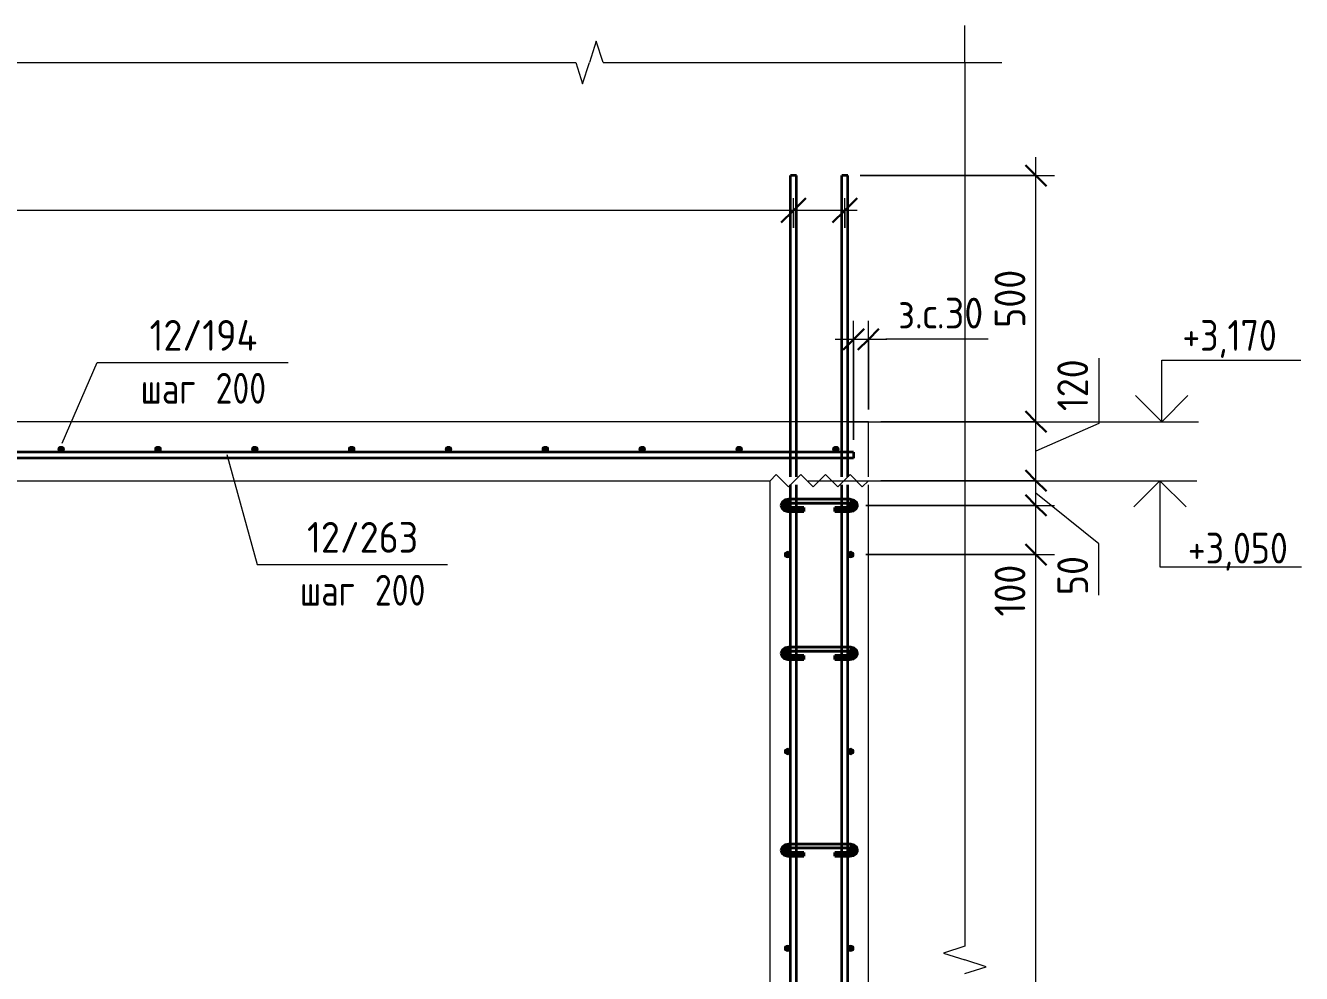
# Model space of a CAD drawing. Header units: millimetres. Extents: x 66339 to 175313, y -6307 to 14735.
# Drawn here: x 165284 to 167877, y 2049 to 3975 of the extents above; entities that cross this region are included whole.
import ezdxf

# ---------------------------------------------------------------- set-up
doc = ezdxf.new("R2010")
doc.units = ezdxf.units.MM
for name, color, linetype, lineweight in [('AA_Dim', 7, 'Continuous', 9), ('AA_Dim-25', 7, 'Continuous', 9), ('AA_Oformlenie', 7, 'Continuous', 9), ('AA_Vinoska', 7, 'Continuous', 9), ('AA_Visotnaya otmetka', 7, 'Continuous', 9), ('AF_Perekritie_Опалубка', 253, 'Continuous', 18), ('AF_Stena_Опалубка', 253, 'Continuous', 18), ('KR_Armatura', 7, 'Continuous', 20), ('KR_Armatura_Tonkie', 7, 'Continuous', 20)]:
    doc.layers.add(name, color=color, linetype=linetype, lineweight=lineweight)
doc.styles.add('GOST Common_2', font='GOST Common.ttf', dxfattribs={"width": 0.85, "height": 62.5})
doc.styles.add('ISOCPEUR_10', font='isocpeur.ttf', dxfattribs={"width": 0.85, "height": 62.5})
doc.styles.add('ISOCPEUR_11', font='isocpeur.ttf', dxfattribs={"width": 0.9, "height": 62.5})
doc.styles.add('ISOCPEUR_12', font='isocpeur.ttf', dxfattribs={"width": 0.8, "height": 62.5})
doc.dimstyles.new('00_Точн_3_знака__прозр__4', dxfattribs={"dimscale": 304.8, "dimtxt": 62.248823, "dimasz": 0.139436, "dimexe": 0.123031, "dimexo": 0.082021, "dimgap": 0.008202, "dimtad": 1, "dimdec": 3, "dimrnd": 0.001, "dimdsep": 46, "dimtxsty": 'ISOCPEUR_11', "dimblk1": 'OBLIQUE', "dimblk2": 'OBLIQUE', "dimsah": 1, "dimcen": 0.09, "dimdle": 0.123031, "dimazin": 0, "dimtfac": 1, "dimtdec": 4, "dimtix": 1, "dimtmove": 1, "dimatfit": 3, "dimfxl": 1, "dimtvp": 1, "dimtolj": 1, "dimtzin": 0, "dimlwd": 18, "dimlwe": 18, "dimarcsym": 2})
doc.dimstyles.new('00_Точн_3_знака__прозр__5', dxfattribs={"dimscale": 304.8, "dimtxt": 62.248823, "dimasz": 0.139436, "dimexe": 0.123031, "dimexo": 0.082021, "dimgap": 0.008202, "dimtad": 1, "dimdec": 3, "dimrnd": 0.001, "dimdsep": 46, "dimtxsty": 'ISOCPEUR_11', "dimblk1": 'OBLIQUE', "dimblk2": 'OBLIQUE', "dimsah": 1, "dimcen": 0.09, "dimdle": 0.123031, "dimazin": 0, "dimtfac": 1, "dimtdec": 4, "dimtix": 1, "dimtmove": 0, "dimatfit": 3, "dimfxl": 1, "dimtvp": 1, "dimtolj": 1, "dimtzin": 0, "dimlwd": 18, "dimlwe": 18, "dimarcsym": 2})
doc.dimstyles.new('10_Раскладка_арматуры_с_засечками_1', dxfattribs={"dimscale": 304.8, "dimtxt": 0.18, "dimasz": 0.164042, "dimexe": 0.082021, "dimexo": 0, "dimgap": 0, "dimtad": 1, "dimdec": 3, "dimrnd": 0.001, "dimdsep": 46, "dimtxsty": 'GOST Common_2', "dimblk1": 'OBLIQUE', "dimblk2": 'OBLIQUE', "dimsah": 1, "dimcen": 0.09, "dimdle": 0.082021, "dimazin": 0, "dimtfac": 1, "dimtdec": 4, "dimtix": 1, "dimtmove": 0, "dimatfit": 3, "dimfxl": 1, "dimtvp": 1, "dimtolj": 1, "dimtzin": 0, "dimlwd": 18, "dimlwe": 18, "dimarcsym": 2})

# ---------------------------------------------------------------- blocks, each defined once
blk = doc.blocks.new('261_Шпилька массив _НесАрм_РабПлоск_ - 8 А240-4096969-1-1 Армирование')
at = {"layer": 'KR_Armatura_Tonkie', "lineweight": 35}
for points in [[(-70926.7, 2988.6), (-70926.7, 2995.5), (-70932.9, 2996.9), (-70934.2, 2998.5), (-70934.7, 2999.9), (-70933.7, 3002.8), (-70930.7, 3004.8), (-70926.7, 3005.6), (-70926.7, 3012.4), (-70932.8, 3011.5), (-70935.6, 3010.1), (-70939.2, 3007), (-70941.5, 3004.3), (-70942.7, 2999.9), (-70941.5, 2995.6), (-70938, 2991.9), (-70932.6, 2989.5), (-70930.6, 2989.2)], [(-70877.9, 3005.6), (-70802.9, 3005.6), (-70802.9, 3012.4), (-70926.7, 3012.3), (-70926.7, 3005.6), (-70906.4, 3005.6)], [(-70802.9, 2988.6), (-70796.8, 2989.5), (-70791.6, 2991.9), (-70788.1, 2995.6), (-70786.9, 2999.9), (-70788.1, 3004.3), (-70790.5, 3007.8), (-70795.4, 3011), (-70802.9, 3012.3), (-70802.9, 3005.6), (-70798.9, 3004.8), (-70796, 3002.8), (-70795, 2999.8), (-70795.8, 2998), (-70797.4, 2996.7), (-70802.9, 2995.3), (-70802.9, 2989.5)], [(-70807.1, 3004.4), (-70802.9, 3004.6), (-70802.9, 3005.6), (-70926.7, 3005.6), (-70926.7, 3004.4), (-70819.1, 3004.4)], [(-70926.7, 2988.6), (-70896.4, 2988.6), (-70896.4, 2995.5), (-70926.7, 2995.3), (-70926.7, 2989.5)], [(-70906.4, 2987.5), (-70896.4, 2987.6), (-70896.4, 2988.6), (-70926.7, 2988.6), (-70926.7, 2987.5), (-70911.1, 2987.5)], [(-70819.1, 2988.6), (-70802.9, 2988.6), (-70802.9, 2995.5), (-70833.2, 2995.3), (-70833.2, 2988.6), (-70820.9, 2988.6)], [(-70807.1, 2987.5), (-70802.9, 2987.6), (-70802.9, 2988.6), (-70833.2, 2988.6), (-70833.2, 2987.5), (-70819.1, 2987.5)], [(-70926.7, 2688.2), (-70926.7, 2695), (-70932.9, 2696.5), (-70934.2, 2698.2), (-70934.7, 2699.5), (-70933.5, 2702.5), (-70930.7, 2704.4), (-70926.7, 2705.2), (-70926.7, 2712), (-70932.8, 2711), (-70935.6, 2709.7), (-70939.2, 2706.6), (-70941.5, 2703.8), (-70942.7, 2699.5), (-70941.5, 2695.2), (-70938, 2691.5), (-70932.6, 2689), (-70930.6, 2688.7)], [(-70877.9, 2705.2), (-70802.9, 2705.2), (-70802.9, 2712), (-70926.7, 2711.9), (-70926.7, 2705.2), (-70906.4, 2705.2)], [(-70925.5, 2704), (-70802.9, 2704.1), (-70802.9, 2705.2), (-70926.7, 2705.2), (-70926.7, 2704)], [(-70802.9, 2688.2), (-70796.8, 2689.1), (-70791.6, 2691.5), (-70788.1, 2695.2), (-70786.9, 2699.5), (-70788.1, 2703.8), (-70790.5, 2707.4), (-70795.4, 2710.5), (-70802.9, 2711.9), (-70802.9, 2705.2), (-70798.9, 2704.4), (-70796, 2702.3), (-70795, 2699.3), (-70795.5, 2697.9), (-70797.4, 2696.3), (-70802.9, 2694.9), (-70802.9, 2689)], [(-70926.7, 2688.2), (-70896.4, 2688.2), (-70896.4, 2695), (-70926.7, 2694.9), (-70926.7, 2689)], [(-70923.1, 2687), (-70896.4, 2687.2), (-70896.4, 2688.2), (-70926.7, 2688.2), (-70926.7, 2687)], [(-70819.1, 2688.2), (-70802.9, 2688.2), (-70802.9, 2695), (-70833.2, 2694.9), (-70833.2, 2688.2), (-70820.9, 2688.2)], [(-70820.9, 2687), (-70802.9, 2687.2), (-70802.9, 2688.2), (-70833.2, 2688.2), (-70833.2, 2687)], [(-70926.7, 2288.2), (-70926.7, 2295), (-70932.9, 2296.5), (-70934.2, 2298.2), (-70934.7, 2299.5), (-70933.7, 2302.3), (-70930.7, 2304.4), (-70926.7, 2305.2), (-70926.7, 2312), (-70932.8, 2311), (-70935.6, 2309.7), (-70939.2, 2306.6), (-70941.5, 2303.8), (-70942.7, 2299.5), (-70941.5, 2295.2), (-70938, 2291.5), (-70932.6, 2289), (-70930.2, 2288.7)], [(-70877.9, 2305.2), (-70802.9, 2305.2), (-70802.9, 2312), (-70926.7, 2311.9), (-70926.7, 2305.2), (-70911.1, 2305.2)], [(-70802.9, 2288.2), (-70796.8, 2289.1), (-70791.6, 2291.5), (-70788.1, 2295.2), (-70786.9, 2299.5), (-70788.1, 2303.8), (-70790.5, 2307.4), (-70795.4, 2310.5), (-70802.9, 2311.9), (-70802.9, 2305.2), (-70798.9, 2304.4), (-70796, 2302.3), (-70795, 2299.3), (-70795.5, 2297.9), (-70797.4, 2296.3), (-70802.9, 2294.9), (-70802.9, 2288.7)], [(-70877.9, 2304), (-70802.9, 2304.1), (-70802.9, 2305.2), (-70926.7, 2305.2), (-70926.7, 2304), (-70911.1, 2304)], [(-70926.7, 2288.2), (-70896.4, 2288.2), (-70896.4, 2295), (-70926.7, 2294.9), (-70926.7, 2288.7)], [(-70906.4, 2287), (-70896.4, 2287.2), (-70896.4, 2288.2), (-70926.7, 2288.2), (-70926.7, 2287), (-70911.1, 2287)], [(-70807.1, 2288.2), (-70802.9, 2288.2), (-70802.9, 2295), (-70833.2, 2294.9), (-70833.2, 2288.2), (-70819.1, 2288.2)], [(-70807.1, 2287), (-70802.9, 2287.2), (-70802.9, 2288.2), (-70833.2, 2288.2), (-70833.2, 2287), (-70819.1, 2287)]]:
    blk.add_hatch(color=256, dxfattribs=at).paths.add_polyline_path(points)
h = blk.add_hatch(color=256, dxfattribs=at)
h.paths.add_polyline_path([(-70926.7, 2987.5), (-70926.7, 2988.6), (-70932.9, 2989.5), (-70938, 2991.9), (-70938.7, 2992.3), (-70934.2, 2989.1), (-70932.8, 2988.4), (-70930.2, 2988)])
h.paths.add_polyline_path([(-70934.2, 3001.4), (-70932.9, 3003), (-70926.7, 3004.6), (-70926.7, 3005.6), (-70930.7, 3004.8), (-70933.7, 3002.7), (-70933.9, 3002.2)])
h = blk.add_hatch(color=256, dxfattribs=at)
h.paths.add_polyline_path([(-70802.9, 2987.5), (-70795.4, 2988.9), (-70790.5, 2992), (-70788.1, 2995.6), (-70791.6, 2991.9), (-70797, 2989.5), (-70802.9, 2988.6), (-70802.9, 2987.6)])
h.paths.add_polyline_path([(-70795.7, 3001.9), (-70796, 3002.8), (-70799.5, 3005), (-70802.9, 3005.6), (-70802.9, 3004.4), (-70802.3, 3004.3), (-70796, 3002)])
h = blk.add_hatch(color=256, dxfattribs=at)
h.paths.add_polyline_path([(-70926.7, 2687), (-70926.7, 2688.2), (-70932.9, 2689.1), (-70938, 2691.5), (-70938.7, 2691.9), (-70934.2, 2688.7), (-70932.8, 2688), (-70930.2, 2687.6)])
h.paths.add_polyline_path([(-70934.2, 2701), (-70932.9, 2702.6), (-70926.7, 2704.1), (-70926.7, 2705.2), (-70930.7, 2704.4), (-70933.7, 2702.3)])
h = blk.add_hatch(color=256, dxfattribs=at)
h.paths.add_polyline_path([(-70802.9, 2687), (-70795.4, 2688.5), (-70790.5, 2691.6), (-70788.1, 2695.2), (-70791.6, 2691.5), (-70796.8, 2689.1), (-70802.9, 2688.2), (-70802.9, 2687.2)])
h.paths.add_polyline_path([(-70795.7, 2701.4), (-70796.1, 2702.5), (-70799.5, 2704.5), (-70802.9, 2705.2), (-70802.9, 2704), (-70802.3, 2703.9), (-70795.8, 2701.5)])
h = blk.add_hatch(color=256, dxfattribs=at)
h.paths.add_polyline_path([(-70926.7, 2287), (-70926.7, 2288.2), (-70932.9, 2289.1), (-70938, 2291.5), (-70938.7, 2291.9), (-70934.3, 2288.7), (-70932.8, 2288), (-70930.2, 2287.6)])
h.paths.add_polyline_path([(-70934.2, 2301), (-70932.9, 2302.6), (-70926.7, 2304.1), (-70926.7, 2305.2), (-70930.7, 2304.4), (-70933.7, 2302.3), (-70933.9, 2301.7)])
h = blk.add_hatch(color=256, dxfattribs=at)
h.paths.add_polyline_path([(-70802.9, 2287), (-70795.1, 2288.7), (-70790.5, 2291.6), (-70788.1, 2295.2), (-70791.6, 2291.5), (-70796.8, 2289.1), (-70802.9, 2288.2), (-70802.9, 2287.2)])
h.paths.add_polyline_path([(-70795.7, 2301.4), (-70796, 2302.3), (-70799.5, 2304.5), (-70802.9, 2305.2), (-70802.9, 2304), (-70801.1, 2303.5), (-70796, 2301.5)])
for p, q in [((-70923.1, 3012.4), (-70926.7, 3012.4)), ((-70911.1, 3012.4), (-70923.1, 3012.4)), ((-70819.1, 3012.4), (-70911.1, 3012.4)), ((-70807.1, 3012.4), (-70819.1, 3012.4)), ((-70802.9, 3012.4), (-70807.1, 3012.4)), ((-70926.7, 3004.4), (-70923.1, 3004.4)), ((-70923.1, 2995.5), (-70926.7, 2995.5)), ((-70926.7, 2987.5), (-70923.1, 2987.5)), ((-70923.1, 3004.4), (-70911.1, 3004.4)), ((-70911.1, 2995.5), (-70923.1, 2995.5)), ((-70923.1, 2987.5), (-70911.1, 2987.5)), ((-70911.1, 3004.4), (-70819.1, 3004.4)), ((-70896.4, 2995.5), (-70911.1, 2995.5)), ((-70911.1, 2987.5), (-70896.4, 2987.5)), ((-70896.4, 2995.5), (-70896.4, 2988.6)), ((-70896.4, 2994.3), (-70896.4, 2995.3)), ((-70896.4, 2987.6), (-70896.4, 2994.3)), ((-70896.4, 2988.6), (-70896.4, 2987.5)), ((-70819.1, 2995.5), (-70833.2, 2995.5)), ((-70833.2, 2988.6), (-70833.2, 2995.5)), ((-70833.2, 2995.3), (-70833.2, 2994.3)), ((-70833.2, 2994.3), (-70833.2, 2987.6)), ((-70833.2, 2987.5), (-70833.2, 2988.6)), ((-70833.2, 2987.5), (-70819.1, 2987.5)), ((-70819.1, 3004.4), (-70807.1, 3004.4)), ((-70807.1, 2995.5), (-70819.1, 2995.5)), ((-70819.1, 2987.5), (-70807.1, 2987.5)), ((-70807.1, 3004.4), (-70802.9, 3004.4)), ((-70802.9, 2995.5), (-70807.1, 2995.5)), ((-70807.1, 2987.5), (-70802.9, 2987.5)), ((-70923.1, 2712), (-70926.7, 2712)), ((-70926.7, 2704), (-70923.1, 2704)), ((-70911.1, 2712), (-70923.1, 2712)), ((-70923.1, 2704), (-70911.1, 2704)), ((-70819.1, 2712), (-70911.1, 2712)), ((-70911.1, 2704), (-70819.1, 2704)), ((-70807.1, 2712), (-70819.1, 2712)), ((-70819.1, 2704), (-70807.1, 2704)), ((-70802.9, 2712), (-70807.1, 2712)), ((-70807.1, 2704), (-70802.9, 2704)), ((-70923.1, 2695), (-70926.7, 2695)), ((-70926.7, 2687), (-70923.1, 2687)), ((-70911.1, 2695), (-70923.1, 2695)), ((-70923.1, 2687), (-70911.1, 2687)), ((-70896.4, 2695), (-70911.1, 2695)), ((-70911.1, 2687), (-70896.4, 2687)), ((-70896.4, 2695), (-70896.4, 2688.2)), ((-70896.4, 2693.8), (-70896.4, 2694.9)), ((-70896.4, 2687.7), (-70896.4, 2693.8)), ((-70896.4, 2688.2), (-70896.4, 2687)), ((-70896.4, 2687.2), (-70896.4, 2687.6)), ((-70819.1, 2695), (-70833.2, 2695)), ((-70833.2, 2688.2), (-70833.2, 2695)), ((-70833.2, 2694.9), (-70833.2, 2693.8)), ((-70833.2, 2693.8), (-70833.2, 2687.2)), ((-70833.2, 2687), (-70833.2, 2688.2)), ((-70833.2, 2687), (-70819.1, 2687)), ((-70807.1, 2695), (-70819.1, 2695)), ((-70819.1, 2687), (-70807.1, 2687)), ((-70802.9, 2695), (-70807.1, 2695)), ((-70807.1, 2687), (-70802.9, 2687)), ((-70923.1, 2312), (-70926.7, 2312)), ((-70911.1, 2312), (-70923.1, 2312)), ((-70819.1, 2312), (-70911.1, 2312)), ((-70807.1, 2312), (-70819.1, 2312)), ((-70802.9, 2312), (-70807.1, 2312)), ((-70926.7, 2304), (-70923.1, 2304)), ((-70923.1, 2295), (-70926.7, 2295)), ((-70926.7, 2287), (-70923.1, 2287)), ((-70923.1, 2304), (-70911.1, 2304)), ((-70911.1, 2295), (-70923.1, 2295)), ((-70923.1, 2287), (-70911.1, 2287)), ((-70911.1, 2304), (-70819.1, 2304)), ((-70896.4, 2295), (-70911.1, 2295)), ((-70911.1, 2287), (-70896.4, 2287)), ((-70896.4, 2295), (-70896.4, 2288.2)), ((-70896.4, 2293.8), (-70896.4, 2294.9)), ((-70896.4, 2287.2), (-70896.4, 2293.8)), ((-70896.4, 2288.2), (-70896.4, 2287)), ((-70819.1, 2295), (-70833.2, 2295)), ((-70833.2, 2288.2), (-70833.2, 2295)), ((-70833.2, 2294.9), (-70833.2, 2293.8)), ((-70833.2, 2293.8), (-70833.2, 2287.2)), ((-70833.2, 2287), (-70833.2, 2288.2)), ((-70833.2, 2287), (-70819.1, 2287)), ((-70819.1, 2304), (-70807.1, 2304)), ((-70807.1, 2295), (-70819.1, 2295)), ((-70819.1, 2287), (-70807.1, 2287)), ((-70807.1, 2304), (-70802.9, 2304)), ((-70802.9, 2295), (-70807.1, 2295)), ((-70807.1, 2287), (-70802.9, 2287))]:
    blk.add_line(p, q, dxfattribs=at)
at = {"layer": 'KR_Armatura_Tonkie', "lineweight": 35, "flags": 128}
for points in [[(-70926.7, 3012.4), (-70934.3, 3011), (-70939.9, 3007.1), (-70942.6, 3001.5), (-70942.7, 2999.9)], [(-70786.9, 2999.9), (-70788.7, 3005.8), (-70793.8, 3010.2), (-70801, 3012.3), (-70802.9, 3012.4)], [(-70942.7, 2999.9), (-70940.9, 2994.1), (-70935.9, 2989.6), (-70928.6, 2987.5), (-70926.7, 2987.5)], [(-70934.7, 2999.9), (-70933.8, 3001.9), (-70930, 3004), (-70926.7, 3004.4)], [(-70926.7, 2995.5), (-70931.7, 2996.5), (-70934.4, 2998.8), (-70934.7, 2999.9)], [(-70802.9, 3004.4), (-70797.9, 3003.3), (-70795.2, 3001.1), (-70794.9, 2999.9)], [(-70802.9, 2987.5), (-70795.3, 2988.9), (-70789.7, 2992.8), (-70787, 2998.4), (-70786.9, 2999.9)], [(-70794.9, 2999.9), (-70795.9, 2997.9), (-70799.6, 2995.9), (-70802.9, 2995.5)], [(-70926.7, 2712), (-70934.3, 2710.5), (-70939.9, 2706.6), (-70942.6, 2701.1), (-70942.7, 2699.5)], [(-70942.7, 2699.5), (-70940.9, 2693.6), (-70935.9, 2689.2), (-70928.6, 2687.1), (-70926.7, 2687)], [(-70934.7, 2699.5), (-70933.8, 2701.5), (-70930, 2703.6), (-70926.7, 2704)], [(-70926.7, 2695), (-70931.7, 2696.1), (-70934.4, 2698.3), (-70934.7, 2699.5)], [(-70786.9, 2699.5), (-70788.7, 2705.4), (-70793.8, 2709.8), (-70801, 2711.9), (-70802.9, 2712)], [(-70802.9, 2704), (-70797.9, 2702.9), (-70795.2, 2700.7), (-70794.9, 2699.5)], [(-70802.9, 2687), (-70795.3, 2688.5), (-70789.7, 2692.4), (-70787, 2697.9), (-70786.9, 2699.5)], [(-70794.9, 2699.5), (-70795.9, 2697.5), (-70799.6, 2695.5), (-70802.9, 2695)], [(-70926.7, 2312), (-70934.3, 2310.5), (-70939.9, 2306.6), (-70942.6, 2301.1), (-70942.7, 2299.5)], [(-70786.9, 2299.5), (-70788.7, 2305.4), (-70793.8, 2309.8), (-70801, 2311.9), (-70802.9, 2312)], [(-70942.7, 2299.5), (-70940.9, 2293.6), (-70935.9, 2289.2), (-70928.6, 2287.1), (-70926.7, 2287)], [(-70934.7, 2299.5), (-70933.8, 2301.5), (-70930, 2303.6), (-70926.7, 2304)], [(-70926.7, 2295), (-70931.7, 2296.1), (-70934.4, 2298.3), (-70934.7, 2299.5)], [(-70802.9, 2304), (-70797.9, 2302.9), (-70795.2, 2300.7), (-70794.9, 2299.5)], [(-70802.9, 2287), (-70795.3, 2288.5), (-70789.7, 2292.4), (-70787, 2297.9), (-70786.9, 2299.5)], [(-70794.9, 2299.5), (-70795.9, 2297.5), (-70799.6, 2295.5), (-70802.9, 2295)]]:
    blk.add_lwpolyline(points, dxfattribs=at)
blk = doc.blocks.new('Последовательность узлов - 3мм масшт20 маскировка-V8-1-1 Армирование')
at = {"layer": 'AA_Oformlenie'}
for p, q in [((-70964.9, 3050), (-70952.4, 3062.5)), ((-70927.4, 3037.5), (-70952.4, 3062.5)), ((-70914.9, 3050), (-70902.4, 3062.5)), ((-70877.4, 3037.5), (-70902.4, 3062.5)), ((-70864.9, 3050), (-70852.4, 3062.5)), ((-70827.4, 3037.5), (-70852.4, 3062.5)), ((-70814.9, 3050), (-70802.4, 3062.5)), ((-70777.4, 3037.5), (-70802.4, 3062.5)), ((-70914.9, 3050), (-70927.4, 3037.5)), ((-70864.9, 3050), (-70877.4, 3037.5)), ((-70814.9, 3050), (-70827.4, 3037.5)), ((-70764.9, 3050), (-70777.4, 3037.5))]:
    blk.add_line(p, q, dxfattribs=at)
blk = doc.blocks.new('011_Прямоугольник обрыва _ЭлУзла_ - 011_Прямоугольник обрыва _ЭлУзла_-4122385-1-1 Армирование')
at = {"layer": 'AA_Oformlenie'}
for p, q in [((-72829.2, 3900), (-71359.5, 3900)), ((-71303.8, 3900), (-70569.3, 3900)), ((-70569.3, 3900), (-70569.3, 2104.6))]:
    blk.add_line(p, q, dxfattribs=at)
blk = doc.blocks.new('Высотные отметки - Стрелка вверх-400292-1-1 Армирование')
at = {"layer": 'AA_Vinoska'}
for p, q in [((-70172.5, -2825), (-69890, -2825)), ((-70172.5, -2950), (-70172.5, -2825)), ((-70172.5, -2950), (-70225.6, -2897)), ((-70172.5, -2950), (-70119.5, -2897)), ((-70247.5, -2950), (-70097.5, -2950))]:
    blk.add_line(p, q, dxfattribs=at)
blk = doc.blocks.new('Высотные отметки - Стрелка вниз высокая-400290-1-1 Армирование')
at = {"layer": 'AA_Vinoska'}
for p, q in [((-70247.7, 3050), (-70097.7, 3050)), ((-70172.7, 3050), (-70225.7, 2997)), ((-70172.7, 3050), (-70172.7, 2875)), ((-70172.7, 3050), (-70119.6, 2997)), ((-70172.7, 2875), (-69885.2, 2875))]:
    blk.add_line(p, q, dxfattribs=at)
blk = doc.blocks.new('DIMBLOCK78-1-1 Армирование')
at = {"layer": 'AA_Dim-25', "lineweight": 18}
for p, q in [((166966.6, 3133), (166966.6, 3374.9)), ((166996.6, 3195), (166996.6, 3374.9)), ((167034.1, 3337.4), (166929.1, 3337.4)), ((166966.6, 3337.4), (166966.6, 3133)), ((167032.2, 3337.7), (166981.6, 3337.4)), ((166996.6, 3337.4), (166996.6, 3195)), ((167240.3, 3337.7), (167032.2, 3337.7))]:
    blk.add_line(p, q, dxfattribs=at)
at = {"layer": 'AA_Dim-25', "lineweight": 30}
for p, q in [((166966.6, 3337.4), (166987.9, 3358.7)), ((166996.6, 3337.4), (167017.9, 3358.7)), ((166966.6, 3337.4), (166945.4, 3316.2)), ((166996.6, 3337.4), (166975.4, 3316.2))]:
    blk.add_line(p, q, dxfattribs=at)
at = {"layer": 'AA_Dim-25', "color": 0, "lineweight": 18, "insert": (167057.2, 3421.9), "char_height": 62.5, "width": 219.786, "attachment_point": 1, "line_spacing_factor": 1.149209, "style": 'ISOCPEUR_11'}
blk.add_mtext('з.с.30', dxfattribs=at)
blk = doc.blocks.new('_Oblique')
at = {"color": 0, "linetype": 'ByBlock', "lineweight": -2}
blk.add_line((-0.5, -0.5), (0.5, 0.5), dxfattribs=at)
blk = doc.blocks.new('DIMBLOCK94-1-1 Армирование')
at = {"layer": 'AA_Dim-25', "lineweight": 30}
for p, q in [((167337.1, 2900), (167315.9, 2921.2)), ((167337.1, 2900), (167358.4, 2878.8)), ((167337.1, -2900), (167315.9, -2878.8)), ((167337.1, -2900), (167358.4, -2921.2))]:
    blk.add_line(p, q, dxfattribs=at)
at = {"layer": 'AA_Dim-25', "lineweight": 18}
for p, q in [((166991.6, 2900), (167374.6, 2900)), ((167337.1, 2900), (166991.6, 2900)), ((167337.1, -2900), (167337.1, 2900)), ((166991.6, -2900), (167374.6, -2900)), ((167337.1, -2900), (166991.6, -2900))]:
    blk.add_line(p, q, dxfattribs=at)
at = {"layer": 'AA_Dim-25', "color": 0, "lineweight": 18, "insert": (167253, -217.3), "char_height": 62.5, "width": 521.454, "attachment_point": 1, "rotation": 90, "line_spacing_factor": 1.149209, "style": 'ISOCPEUR_11'}
blk.add_mtext('200х29=5800', dxfattribs=at)
blk = doc.blocks.new('DIMBLOCK95-1-1 Армирование')
at = {"layer": 'AA_Dim-25', "lineweight": 30}
for p, q in [((167337.1, 3000), (167315.9, 3021.3)), ((167337.1, 3000), (167358.4, 2978.8)), ((167337.1, 2900), (167315.9, 2921.2)), ((167337.1, 2900), (167358.4, 2878.8))]:
    blk.add_line(p, q, dxfattribs=at)
at = {"layer": 'AA_Dim-25', "lineweight": 18}
for p, q in [((166991.6, 3000), (167374.6, 3000)), ((167337.1, 3000), (166991.6, 3000)), ((167337.1, 2900), (167337.1, 3000)), ((167337.1, 2906.9), (167337.1, 2950)), ((167337.1, 2774.2), (167337.1, 2906.9)), ((166991.6, 2900), (167374.6, 2900)), ((167337.1, 2900), (166991.6, 2900))]:
    blk.add_line(p, q, dxfattribs=at)
at = {"layer": 'AA_Dim-25', "color": 0, "lineweight": 18, "insert": (167253, 2774.2), "char_height": 62.5, "width": 129.286, "attachment_point": 1, "rotation": 90, "line_spacing_factor": 1.149209, "style": 'ISOCPEUR_11'}
blk.add_mtext('100', dxfattribs=at)
blk = doc.blocks.new('DIMBLOCK96-1-1 Армирование')
at = {"layer": 'AA_Dim-25', "lineweight": 30}
for p, q in [((167337.1, 3050), (167315.9, 3071.3)), ((167337.1, 3050), (167358.4, 3028.8)), ((167337.1, 3000), (167315.9, 3021.3)), ((167337.1, 3000), (167358.4, 2978.8))]:
    blk.add_line(p, q, dxfattribs=at)
at = {"layer": 'AA_Dim-25', "lineweight": 18}
for p, q in [((167021.6, 3050), (167374.6, 3050)), ((167337.1, 3050), (167021.6, 3050)), ((167337.1, 3000), (167337.1, 3050)), ((167464.6, 2921.7), (167337.1, 3025)), ((166991.6, 3000), (167374.6, 3000)), ((167337.1, 3000), (166991.6, 3000)), ((167464.6, 2817.7), (167464.6, 2921.7))]:
    blk.add_line(p, q, dxfattribs=at)
at = {"layer": 'AA_Dim-25', "color": 0, "lineweight": 18, "insert": (167380.5, 2817.7), "char_height": 62.5, "width": 94.81, "attachment_point": 1, "rotation": 90, "line_spacing_factor": 1.149209, "style": 'ISOCPEUR_11'}
blk.add_mtext('50', dxfattribs=at)
blk = doc.blocks.new('DIMBLOCK97-1-1 Армирование')
at = {"layer": 'AA_Dim-25', "lineweight": 18}
for p, q in [((167464.6, 3299.4), (167464.6, 3166.6)), ((167021.6, 3170), (167374.6, 3170)), ((167337.1, 3170), (167021.6, 3170)), ((167337.1, 3050), (167337.1, 3170)), ((167464.6, 3166.6), (167337.1, 3110)), ((167021.6, 3050), (167374.6, 3050)), ((167337.1, 3050), (167021.6, 3050))]:
    blk.add_line(p, q, dxfattribs=at)
at = {"layer": 'AA_Dim-25', "lineweight": 30}
for p, q in [((167337.1, 3170), (167315.9, 3191.3)), ((167337.1, 3170), (167358.4, 3148.8)), ((167337.1, 3050), (167315.9, 3071.3)), ((167337.1, 3050), (167358.4, 3028.8))]:
    blk.add_line(p, q, dxfattribs=at)
at = {"layer": 'AA_Dim-25', "color": 0, "lineweight": 18, "insert": (167380.5, 3191.6), "char_height": 62.5, "width": 129.286, "attachment_point": 1, "rotation": 90, "line_spacing_factor": 1.149209, "style": 'ISOCPEUR_11'}
blk.add_mtext('120', dxfattribs=at)
blk = doc.blocks.new('DIMBLOCK98-1-1 Армирование')
at = {"layer": 'AA_Dim-25', "lineweight": 18}
for p, q in [((167337.1, 3170), (167337.1, 3707.5)), ((166979.6, 3670), (167374.6, 3670)), ((167337.1, 3670), (166979.6, 3670)), ((167021.6, 3170), (167374.6, 3170)), ((167337.1, 3170), (167021.6, 3170))]:
    blk.add_line(p, q, dxfattribs=at)
at = {"layer": 'AA_Dim-25', "lineweight": 30}
for p, q in [((167337.1, 3670), (167315.9, 3691.2)), ((167337.1, 3670), (167358.4, 3648.8)), ((167337.1, 3170), (167315.9, 3191.3)), ((167337.1, 3170), (167358.4, 3148.8))]:
    blk.add_line(p, q, dxfattribs=at)
at = {"layer": 'AA_Dim-25', "color": 0, "lineweight": 18, "insert": (167253, 3360.7), "char_height": 62.5, "width": 142.215, "attachment_point": 1, "rotation": 90, "line_spacing_factor": 1.149209, "style": 'ISOCPEUR_11'}
blk.add_mtext('500', dxfattribs=at)
blk = doc.blocks.new('042_М_Арматуры - Диам длина поз _ Комментарий-3662934-1-1 Армирование')
at = {"layer": 'AA_Vinoska'}
blk.add_line((-72259.7, -2790.4), (-71909.7, -2790.4), dxfattribs=at)
blk = doc.blocks.new('DIMBLOCK107-1-1 Армирование')
at = {"layer": 'AA_Dim-25', "lineweight": 30}
for p, q in [((166844.6, 3599.5), (166869.6, 3624.5)), ((166948.6, 3599.5), (166973.6, 3624.5)), ((166844.6, 3599.5), (166819.6, 3574.5)), ((166948.6, 3599.5), (166923.6, 3574.5))]:
    blk.add_line(p, q, dxfattribs=at)
at = {"layer": 'AA_Dim-25', "lineweight": 18}
for p, q in [((166844.6, 3564.1), (166844.6, 3624.5)), ((166948.6, 3564.1), (166948.6, 3624.5)), ((166973.6, 3599.5), (166844.6, 3599.5)), ((166844.6, 3599.5), (166844.6, 3564.1)), ((166948.6, 3599.5), (166948.6, 3564.1))]:
    blk.add_line(p, q, dxfattribs=at)
blk = doc.blocks.new('DIMBLOCK108-1-1 Армирование')
at = {"layer": 'AA_Dim-25', "lineweight": 30}
for p, q in [((164458.6, 3599.5), (164483.6, 3624.5)), ((166844.6, 3599.5), (166869.6, 3624.5)), ((164458.6, 3599.5), (164433.6, 3574.5)), ((166844.6, 3599.5), (166819.6, 3574.5))]:
    blk.add_line(p, q, dxfattribs=at)
at = {"layer": 'AA_Dim-25', "lineweight": 18}
for p, q in [((164458.6, 3564.1), (164458.6, 3624.5)), ((166844.6, 3564.1), (166844.6, 3624.5)), ((166844.6, 3599.5), (164458.6, 3599.5)), ((164458.6, 3599.5), (164458.6, 3564.1)), ((166844.6, 3599.5), (166844.6, 3564.1))]:
    blk.add_line(p, q, dxfattribs=at)

msp = doc.modelspace()

# ---------------------------------------------------------------- hatches: boundary and pattern name
at = {"layer": 'KR_Armatura'}
h = msp.add_hatch(color=256, dxfattribs=at)
edge = h.paths.add_edge_path()
edge.add_arc((165356.4909, 3114), 6, 0, 360)
for points in [[(165353.4909, 3108.8038), (165359.4909, 3108.8038), (165362.4909, 3114), (165359.4909, 3119.1962), (165353.4909, 3119.1962), (165350.4909, 3114)], [(165550.2602, 3108.8038), (165556.2602, 3108.8038), (165559.2602, 3114), (165556.2602, 3119.1962), (165550.2602, 3119.1962), (165547.2602, 3114)], [(165747.0294, 3108.8038), (165753.0294, 3108.8038), (165756.0294, 3114), (165753.0294, 3119.1962), (165747.0294, 3119.1962), (165744.0294, 3114)], [(165943.7986, 3108.8038), (165949.7986, 3108.8038), (165952.7986, 3114), (165949.7986, 3119.1962), (165943.7986, 3119.1962), (165940.7986, 3114)], [(166140.5679, 3108.8038), (166146.5679, 3108.8038), (166149.5679, 3114), (166146.5679, 3119.1962), (166140.5679, 3119.1962), (166137.5679, 3114)], [(166337.3371, 3108.8038), (166343.3371, 3108.8038), (166346.3371, 3114), (166343.3371, 3119.1962), (166337.3371, 3119.1962), (166334.3371, 3114)], [(166534.1063, 3108.8038), (166540.1063, 3108.8038), (166543.1063, 3114), (166540.1063, 3119.1962), (166534.1063, 3119.1962), (166531.1063, 3114)], [(166730.8756, 3108.8038), (166736.8756, 3108.8038), (166739.8756, 3114), (166736.8756, 3119.1962), (166730.8756, 3119.1962), (166727.8756, 3114)], [(166927.6448, 3108.8038), (166933.6448, 3108.8038), (166936.6448, 3114), (166933.6448, 3119.1962), (166927.6448, 3119.1962), (166924.6448, 3114)], [(166835.6448, 2994.8038), (166838.6448, 3000), (166835.6448, 3005.1962), (166829.6448, 3005.1962), (166826.8023, 2999.7272), (166829.6448, 2994.8038)], [(166963.6448, 2994.8038), (166966.6448, 3000), (166963.6448, 3005.1962), (166957.6448, 3005.1962), (166954.6448, 3000), (166957.6448, 2994.8038)], [(166832.6448, 2894), (166837.8409, 2897), (166837.8409, 2903), (166832.6448, 2906), (166827.4486, 2903), (166827.4486, 2897)], [(166960.6448, 2894), (166965.8409, 2897), (166965.8409, 2903), (166960.6448, 2906), (166955.4486, 2903), (166955.4486, 2897)], [(166832.6448, 2694), (166837.8409, 2697), (166837.8409, 2703), (166832.6448, 2706), (166827.4486, 2703), (166827.4486, 2697)], [(166960.6448, 2694), (166965.8409, 2697), (166965.8409, 2703), (166960.6448, 2706), (166955.4486, 2703), (166955.4486, 2697)], [(166832.6448, 2494), (166837.8409, 2497), (166837.8409, 2503), (166832.6448, 2506), (166827.4486, 2503), (166827.4486, 2497)], [(166960.6448, 2494), (166965.8409, 2497), (166965.8409, 2503), (166960.6448, 2506), (166955.4486, 2503), (166955.4486, 2497)], [(166832.6448, 2294), (166837.8409, 2297), (166837.8409, 2303), (166832.6448, 2306), (166827.4486, 2303), (166827.4486, 2297)], [(166960.6448, 2294), (166965.8409, 2297), (166965.8409, 2303), (166960.6448, 2306), (166955.4486, 2303), (166955.4486, 2297)], [(166832.6448, 2094), (166837.8409, 2097), (166837.8409, 2103), (166832.6448, 2106), (166827.4486, 2103), (166827.4486, 2097)], [(166960.6448, 2094), (166965.8409, 2097), (166965.8409, 2103), (166960.6448, 2106), (166955.4486, 2103), (166955.4486, 2097)]]:
    msp.add_hatch(color=256, dxfattribs=at).paths.add_polyline_path(points)
h = msp.add_hatch(color=256, dxfattribs=at)
edge = h.paths.add_edge_path()
edge.add_arc((165553.2602, 3114), 6, 0, 360)
h = msp.add_hatch(color=256, dxfattribs=at)
edge = h.paths.add_edge_path()
edge.add_arc((165750.0294, 3114), 6, 0, 360)
h = msp.add_hatch(color=256, dxfattribs=at)
edge = h.paths.add_edge_path()
edge.add_arc((165946.7986, 3114), 6, 0, 360)
h = msp.add_hatch(color=256, dxfattribs=at)
edge = h.paths.add_edge_path()
edge.add_arc((166143.5679, 3114), 6, 0, 360)
h = msp.add_hatch(color=256, dxfattribs=at)
edge = h.paths.add_edge_path()
edge.add_arc((166340.3371, 3114), 6, 0, 360)
h = msp.add_hatch(color=256, dxfattribs=at)
edge = h.paths.add_edge_path()
edge.add_arc((166537.1063, 3114), 6, 0, 360)
h = msp.add_hatch(color=256, dxfattribs=at)
edge = h.paths.add_edge_path()
edge.add_arc((166733.8756, 3114), 6, 0, 360)
h = msp.add_hatch(color=256, dxfattribs=at)
edge = h.paths.add_edge_path()
edge.add_arc((166930.6448, 3114), 6, 0, 360)
h = msp.add_hatch(color=256, dxfattribs=at)
edge = h.paths.add_edge_path()
edge.add_arc((166832.6448, 3000), 6, 0, 360)
h = msp.add_hatch(color=256, dxfattribs=at)
edge = h.paths.add_edge_path()
edge.add_arc((166960.6448, 3000), 6, 0, 360)
h = msp.add_hatch(color=256, dxfattribs=at)
edge = h.paths.add_edge_path()
edge.add_arc((166832.6448, 2900), 6, 0, 360)
h = msp.add_hatch(color=256, dxfattribs=at)
edge = h.paths.add_edge_path()
edge.add_arc((166960.6448, 2900), 6, 0, 360)
h = msp.add_hatch(color=256, dxfattribs=at)
edge = h.paths.add_edge_path()
edge.add_arc((166832.6448, 2700), 6, 0, 360)
h = msp.add_hatch(color=256, dxfattribs=at)
edge = h.paths.add_edge_path()
edge.add_arc((166960.6448, 2700), 6, 0, 360)
h = msp.add_hatch(color=256, dxfattribs=at)
edge = h.paths.add_edge_path()
edge.add_arc((166832.6448, 2500), 6, 0, 360)
h = msp.add_hatch(color=256, dxfattribs=at)
edge = h.paths.add_edge_path()
edge.add_arc((166960.6448, 2500), 6, 0, 360)
h = msp.add_hatch(color=256, dxfattribs=at)
edge = h.paths.add_edge_path()
edge.add_arc((166832.6448, 2300), 6, 0, 360)
h = msp.add_hatch(color=256, dxfattribs=at)
edge = h.paths.add_edge_path()
edge.add_arc((166960.6448, 2300), 6, 0, 360)
h = msp.add_hatch(color=256, dxfattribs=at)
edge = h.paths.add_edge_path()
edge.add_arc((166832.6448, 2100), 6, 0, 360)
h = msp.add_hatch(color=256, dxfattribs=at)
edge = h.paths.add_edge_path()
edge.add_arc((166960.6448, 2100), 6, 0, 360)

# ---------------------------------------------------------------- linework, layer by layer
at = {"layer": 'AA_Vinoska'}
for p, q in [((167192.4039, 3900), (167192.4039, 3975)), ((166443.7835, 3943.3251), (166429.7063, 3900)), ((166457.8607, 3900), (166443.7835, 3943.3251)), ((166402.2063, 3900), (166415.9563, 3856.6987)), ((166415.9563, 3856.6987), (166429.7063, 3900)), ((167192.4039, 3900), (167267.4039, 3900)), ((165358.3003, 3126.6003), (165429.5744, 3290.3379)), ((165429.5744, 3290.3379), (165468.1009, 3290.3379)), ((165693.481, 3103.4844), (165755.1234, 2880.0306)), ((165755.1234, 2880.0306), (165791.7235, 2880.0306)), ((167192.4039, 2104.6215), (167149.0788, 2090.5443)), ((167149.0788, 2090.5443), (167192.4039, 2076.4671)), ((167235.7052, 2062.7171), (167192.4039, 2076.4671)), ((167192.4039, 2048.9671), (167235.7052, 2062.7171))]:
    msp.add_line(p, q, dxfattribs=at)
at = {"layer": 'AA_Visotnaya otmetka'}
for p, q in [((166951.8718, 3170), (167592.5699, 3170)), ((166951.8718, 3170), (166951.8718, 3170)), ((166874.0003, 3050), (167589.0269, 3050)), ((166874.0003, 3050), (166874.0003, 3050))]:
    msp.add_line(p, q, dxfattribs=at)
at = {"layer": 'AF_Perekritie_Опалубка', "lineweight": 20}
for p, q in [((166838.6448, 3170), (164464.6448, 3170)), ((166850.6448, 3170), (166838.6448, 3170)), ((166942.6448, 3170), (166850.6448, 3170)), ((166954.6448, 3170), (166942.6448, 3170)), ((166996.6448, 3170), (166954.6448, 3170)), ((166996.6448, 3058), (166996.6448, 3170)), ((164464.6448, 3050), (166796.808, 3050))]:
    msp.add_line(p, q, dxfattribs=at)
at = {"layer": 'AF_Stena_Опалубка', "lineweight": 20}
for p, q in [((166796.6448, 3050), (166796.6448, -2950)), ((166996.6448, -2942), (166996.6448, 3042))]:
    msp.add_line(p, q, dxfattribs=at)
at = {"layer": 'KR_Armatura'}
for p, q in [((165353.4909, 3119.1962), (165350.4909, 3114)), ((165350.4909, 3114), (165353.4909, 3108.8038)), ((165359.4909, 3119.1962), (165353.4909, 3119.1962)), ((165362.4909, 3114), (165359.4909, 3119.1962)), ((165359.4909, 3108.8038), (165362.4909, 3114)), ((165550.2602, 3119.1962), (165547.2602, 3114)), ((165547.2602, 3114), (165550.2602, 3108.8038)), ((165556.2602, 3119.1962), (165550.2602, 3119.1962)), ((165559.2602, 3114), (165556.2602, 3119.1962)), ((165556.2602, 3108.8038), (165559.2602, 3114)), ((165747.0294, 3119.1962), (165744.0294, 3114)), ((165744.0294, 3114), (165747.0294, 3108.8038)), ((165753.0294, 3119.1962), (165747.0294, 3119.1962)), ((165756.0294, 3114), (165753.0294, 3119.1962)), ((165753.0294, 3108.8038), (165756.0294, 3114)), ((165943.7986, 3119.1962), (165940.7986, 3114)), ((165940.7986, 3114), (165943.7986, 3108.8038)), ((165949.7986, 3119.1962), (165943.7986, 3119.1962)), ((165952.7986, 3114), (165949.7986, 3119.1962)), ((165949.7986, 3108.8038), (165952.7986, 3114)), ((166140.5679, 3119.1962), (166137.5679, 3114)), ((166137.5679, 3114), (166140.5679, 3108.8038)), ((166146.5679, 3119.1962), (166140.5679, 3119.1962)), ((166149.5679, 3114), (166146.5679, 3119.1962)), ((166146.5679, 3108.8038), (166149.5679, 3114)), ((166337.3371, 3119.1962), (166334.3371, 3114)), ((166334.3371, 3114), (166337.3371, 3108.8038)), ((166343.3371, 3119.1962), (166337.3371, 3119.1962)), ((166346.3371, 3114), (166343.3371, 3119.1962)), ((166343.3371, 3108.8038), (166346.3371, 3114)), ((166534.1063, 3119.1962), (166531.1063, 3114)), ((166531.1063, 3114), (166534.1063, 3108.8038)), ((166540.1063, 3119.1962), (166534.1063, 3119.1962)), ((166543.1063, 3114), (166540.1063, 3119.1962)), ((166540.1063, 3108.8038), (166543.1063, 3114)), ((166730.8756, 3119.1962), (166727.8756, 3114)), ((166727.8756, 3114), (166730.8756, 3108.8038)), ((166736.8756, 3119.1962), (166730.8756, 3119.1962)), ((166739.8756, 3114), (166736.8756, 3119.1962)), ((166736.8756, 3108.8038), (166739.8756, 3114)), ((166927.6448, 3119.1962), (166924.6448, 3114)), ((166924.6448, 3114), (166927.6448, 3108.8038)), ((166933.6448, 3119.1962), (166927.6448, 3119.1962)), ((166936.6448, 3114), (166933.6448, 3119.1962)), ((166933.6448, 3108.8038), (166936.6448, 3114)), ((165353.4909, 3108.8038), (165359.4909, 3108.8038)), ((165550.2602, 3108.8038), (165556.2602, 3108.8038)), ((165747.0294, 3108.8038), (165753.0294, 3108.8038)), ((165943.7986, 3108.8038), (165949.7986, 3108.8038)), ((166140.5679, 3108.8038), (166146.5679, 3108.8038)), ((166337.3371, 3108.8038), (166343.3371, 3108.8038)), ((166534.1063, 3108.8038), (166540.1063, 3108.8038)), ((166730.8756, 3108.8038), (166736.8756, 3108.8038)), ((166927.6448, 3108.8038), (166933.6448, 3108.8038)), ((166829.6448, 3005.1962), (166826.8023, 2999.7272)), ((166826.8023, 2999.7272), (166829.6448, 2994.8038)), ((166835.6448, 3005.1962), (166829.6448, 3005.1962)), ((166829.6448, 2994.8038), (166835.6448, 2994.8038)), ((166838.6448, 3000), (166835.6448, 3005.1962)), ((166835.6448, 2994.8038), (166838.6448, 3000)), ((166957.6448, 3005.1962), (166954.6448, 3000)), ((166954.6448, 3000), (166957.6448, 2994.8038)), ((166963.6448, 3005.1962), (166957.6448, 3005.1962)), ((166957.6448, 2994.8038), (166963.6448, 2994.8038)), ((166966.6448, 3000), (166963.6448, 3005.1962)), ((166963.6448, 2994.8038), (166966.6448, 3000)), ((166832.6448, 2906), (166827.4486, 2903)), ((166837.8409, 2903), (166832.6448, 2906)), ((166960.6448, 2906), (166955.4486, 2903)), ((166965.8409, 2903), (166960.6448, 2906)), ((166827.4486, 2903), (166827.4486, 2897)), ((166827.4486, 2897), (166832.6448, 2894)), ((166832.6448, 2894), (166837.8409, 2897)), ((166837.8409, 2897), (166837.8409, 2903)), ((166955.4486, 2903), (166955.4486, 2897)), ((166955.4486, 2897), (166960.6448, 2894)), ((166960.6448, 2894), (166965.8409, 2897)), ((166965.8409, 2897), (166965.8409, 2903)), ((166832.6448, 2706), (166827.4486, 2703)), ((166827.4486, 2703), (166827.4486, 2697)), ((166827.4486, 2697), (166832.6448, 2694)), ((166837.8409, 2703), (166832.6448, 2706)), ((166832.6448, 2694), (166837.8409, 2697)), ((166837.8409, 2697), (166837.8409, 2703)), ((166960.6448, 2706), (166955.4486, 2703)), ((166955.4486, 2703), (166955.4486, 2697)), ((166955.4486, 2697), (166960.6448, 2694)), ((166965.8409, 2703), (166960.6448, 2706)), ((166960.6448, 2694), (166965.8409, 2697)), ((166965.8409, 2697), (166965.8409, 2703)), ((166832.6448, 2506), (166827.4486, 2503)), ((166827.4486, 2503), (166827.4486, 2497)), ((166827.4486, 2497), (166832.6448, 2494)), ((166837.8409, 2503), (166832.6448, 2506)), ((166832.6448, 2494), (166837.8409, 2497)), ((166837.8409, 2497), (166837.8409, 2503)), ((166960.6448, 2506), (166955.4486, 2503)), ((166955.4486, 2503), (166955.4486, 2497)), ((166955.4486, 2497), (166960.6448, 2494)), ((166965.8409, 2503), (166960.6448, 2506)), ((166960.6448, 2494), (166965.8409, 2497)), ((166965.8409, 2497), (166965.8409, 2503)), ((166832.6448, 2306), (166827.4486, 2303)), ((166827.4486, 2303), (166827.4486, 2297)), ((166827.4486, 2297), (166832.6448, 2294)), ((166837.8409, 2303), (166832.6448, 2306)), ((166832.6448, 2294), (166837.8409, 2297)), ((166837.8409, 2297), (166837.8409, 2303)), ((166960.6448, 2306), (166955.4486, 2303)), ((166955.4486, 2303), (166955.4486, 2297)), ((166955.4486, 2297), (166960.6448, 2294)), ((166965.8409, 2303), (166960.6448, 2306)), ((166960.6448, 2294), (166965.8409, 2297)), ((166965.8409, 2297), (166965.8409, 2303)), ((166832.6448, 2106), (166827.4486, 2103)), ((166827.4486, 2103), (166827.4486, 2097)), ((166837.8409, 2103), (166832.6448, 2106)), ((166837.8409, 2097), (166837.8409, 2103)), ((166960.6448, 2106), (166955.4486, 2103)), ((166955.4486, 2103), (166955.4486, 2097)), ((166965.8409, 2103), (166960.6448, 2106)), ((166965.8409, 2097), (166965.8409, 2103)), ((166827.4486, 2097), (166832.6448, 2094)), ((166832.6448, 2094), (166837.8409, 2097)), ((166955.4486, 2097), (166960.6448, 2094)), ((166960.6448, 2094), (166965.8409, 2097))]:
    msp.add_line(p, q, dxfattribs=at)
for centre in [(165356.4909, 3114), (165553.2602, 3114), (165750.0294, 3114), (165946.7986, 3114), (166143.5679, 3114), (166340.3371, 3114), (166537.1063, 3114), (166733.8756, 3114), (166930.6448, 3114), (166832.6448, 3000), (166960.6448, 3000), (166832.6448, 2900), (166960.6448, 2900), (166832.6448, 2700), (166960.6448, 2700), (166832.6448, 2500), (166960.6448, 2500), (166832.6448, 2300), (166960.6448, 2300), (166832.6448, 2100), (166960.6448, 2100)]:
    msp.add_circle(centre, 6, dxfattribs=at)
at = {"layer": 'KR_Armatura_Tonkie', "lineweight": 35}
for p, q in [((166850.6448, 3670), (166838.6448, 3670)), ((166838.6448, 3058), (166838.6448, 3670)), ((166850.6448, 3058), (166850.6448, 3670)), ((166954.6448, 3670), (166942.6448, 3670)), ((166942.6448, 3058), (166942.6448, 3670)), ((166954.6448, 3058), (166954.6448, 3670)), ((166966.6448, 3108), (164336.6448, 3108)), ((166966.6448, 3096), (164336.6448, 3096)), ((166966.6448, 3108), (166966.6448, 3096)), ((166838.6448, -2942), (166838.6448, 3042)), ((166850.6448, -2942), (166850.6448, 3042)), ((166942.6448, -2942), (166942.6448, 3042)), ((166954.6448, -2942), (166954.6448, 3042))]:
    msp.add_line(p, q, dxfattribs=at)

# ---------------------------------------------------------------- block references
at = {"layer": 'AA_Oformlenie'}
for name in ['011_Прямоугольник обрыва _ЭлУзла_ - 011_Прямоугольник обрыва _ЭлУзла_-4122385-1-1 Армирование', 'Последовательность узлов - 3мм масшт20 маскировка-V8-1-1 Армирование']:
    msp.add_blockref(name, (237761.7064, 0), dxfattribs=at)
at = {"layer": 'AA_Vinoska'}
for name, p in [('042_М_Арматуры - Диам длина поз _ Комментарий-3662934-1-1 Армирование', (237727.7875, 6080.7371)), ('Высотные отметки - Стрелка вниз высокая-400290-1-1 Армирование', (237761.7064, 0)), ('042_М_Арматуры - Диам длина поз _ Комментарий-3662934-1-1 Армирование', (238051.4102, 5670.4298))]:
    msp.add_blockref(name, p, dxfattribs=at)
at = {"layer": 'AA_Visotnaya otmetka'}
msp.add_blockref('Высотные отметки - Стрелка вверх-400292-1-1 Армирование', (237765.1154, 6120), dxfattribs=at)
at = {"layer": 'KR_Armatura_Tonkie', "lineweight": 35}
msp.add_blockref('261_Шпилька массив _НесАрм_РабПлоск_ - 8 А240-4096969-1-1 Армирование', (237761.7064, 0), dxfattribs=at)

# ---------------------------------------------------------------- texts
at = {"layer": 'AA_Vinoska', "char_height": 62.5, "attachment_point": 1}
for s, insert, width, style in [('12/194', (165536.2419, 3376.6905), 268.765734, 'ISOCPEUR_11'), (' 200', (165638.5273, 3269.2142), 166.751, 'ISOCPEUR_12'), ('шаг', (165518.1419, 3269.2142), 145.907125, 'ISOCPEUR_12'), ('12/263', (165856.1521, 2966.3832), 277.784719, 'ISOCPEUR_11'), (' 200', (165962.15, 2858.9069), 166.751, 'ISOCPEUR_12'), ('шаг', (165841.7646, 2858.9069), 145.907125, 'ISOCPEUR_12')]:
    msp.add_mtext(s, dxfattribs=dict(at, insert=insert, width=width, style=style))
at = {"layer": 'AA_Visotnaya otmetka', "char_height": 62.5, "attachment_point": 1, "line_spacing_factor": 1.149209, "style": 'ISOCPEUR_10'}
for s, insert, width in [('+3,170', (167634.5243, 3376.6535), 229.30959), ('+3,050', (167645.6904, 2944.4442), 242.007515)]:
    msp.add_mtext(s, dxfattribs=dict(at, insert=insert, width=width))

# ---------------------------------------------------------------- dimensions: what is measured, and where the dimension line sits
at = {"layer": 'AA_Dim', "lineweight": 18}
for base, p1, p2, override, picture, middle in [((167337.1172, 3670), (166996.6448, 3170), (166954.6448, 3670), {"dimpost": '<>', "dimfxl": 501.760899}, 'DIMBLOCK98-1-1 Армирование', (167303.3672, 3420)), ((167337.1172, 2900), (166966.6448, -2900), (166966.6448, 2900), {"dimpost": '200х29=<>', "dimfxl": 5800}, 'DIMBLOCK94-1-1 Армирование', (167303.3672, 0))]:
    dim = msp.add_linear_dim(base=base, p1=p1, p2=p2, angle=90, dimstyle='00_Точн_3_знака__прозр__5', override=override, dxfattribs=at)
    dim.commit()
    dim.dimension.update_dxf_attribs({"geometry": picture, "text_midpoint": middle})
for base, p1, p2, override, picture, middle in [((164458.6448, 3599.4704), (166844.6448, 3564.1151), (164458.6448, 3564.1151), {"dimpost": '<>', "dimfxl": 2386}, 'DIMBLOCK108-1-1 Армирование', (165651.6448, 3630.7204)), ((166844.6448, 3599.4704), (166948.6448, 3564.1151), (166844.6448, 3564.1151), {"dimpost": '<>', "dimfxl": 104}, 'DIMBLOCK107-1-1 Армирование', (166896.6448, 3630.7204))]:
    dim = msp.add_linear_dim(base=base, p1=p1, p2=p2, dimstyle='10_Раскладка_арматуры_с_засечками_1', override=override, dxfattribs=at)
    dim.commit()
    dim.dimension.update_dxf_attribs({"geometry": picture, "text_midpoint": middle})
dim = msp.add_linear_dim(base=(166966.6448, 3337.4458), p1=(166996.6448, 3170), p2=(166966.6448, 3108), dimstyle='00_Точн_3_знака__прозр__4', override={"dimpost": 'з.с.<>', "dimfxl": 68.876701}, dxfattribs=at)
dim.commit()
dim.dimension.update_dxf_attribs({"geometry": 'DIMBLOCK78-1-1 Армирование', "text_midpoint": (167167.0473, 3380.1947), "dimtype": 160})
for base, p1, p2, override, picture, middle in [((167337.1172, 3170), (166996.6448, 3050), (166996.6448, 3170), {"dimpost": '<>', "dimfxl": 120}, 'DIMBLOCK97-1-1 Армирование', (167422.1304, 3256.2556)), ((167337.1172, 3050), (166966.6448, 3000), (166996.6448, 3050), {"dimpost": '<>', "dimfxl": 58.309519}, 'DIMBLOCK96-1-1 Армирование', (167422.1304, 2865.1033)), ((167337.1172, 3000), (166966.6448, 2900), (166966.6448, 3000), {"dimpost": '<>', "dimfxl": 100}, 'DIMBLOCK95-1-1 Армирование', (167294.6304, 2838.8447))]:
    dim = msp.add_linear_dim(base=base, p1=p1, p2=p2, angle=90, dimstyle='00_Точн_3_знака__прозр__4', override=override, dxfattribs=at)
    dim.commit()
    dim.dimension.update_dxf_attribs({"geometry": picture, "text_midpoint": middle, "dimtype": 160, "text_rotation": 90})

doc.saveas('drawing.dxf')
